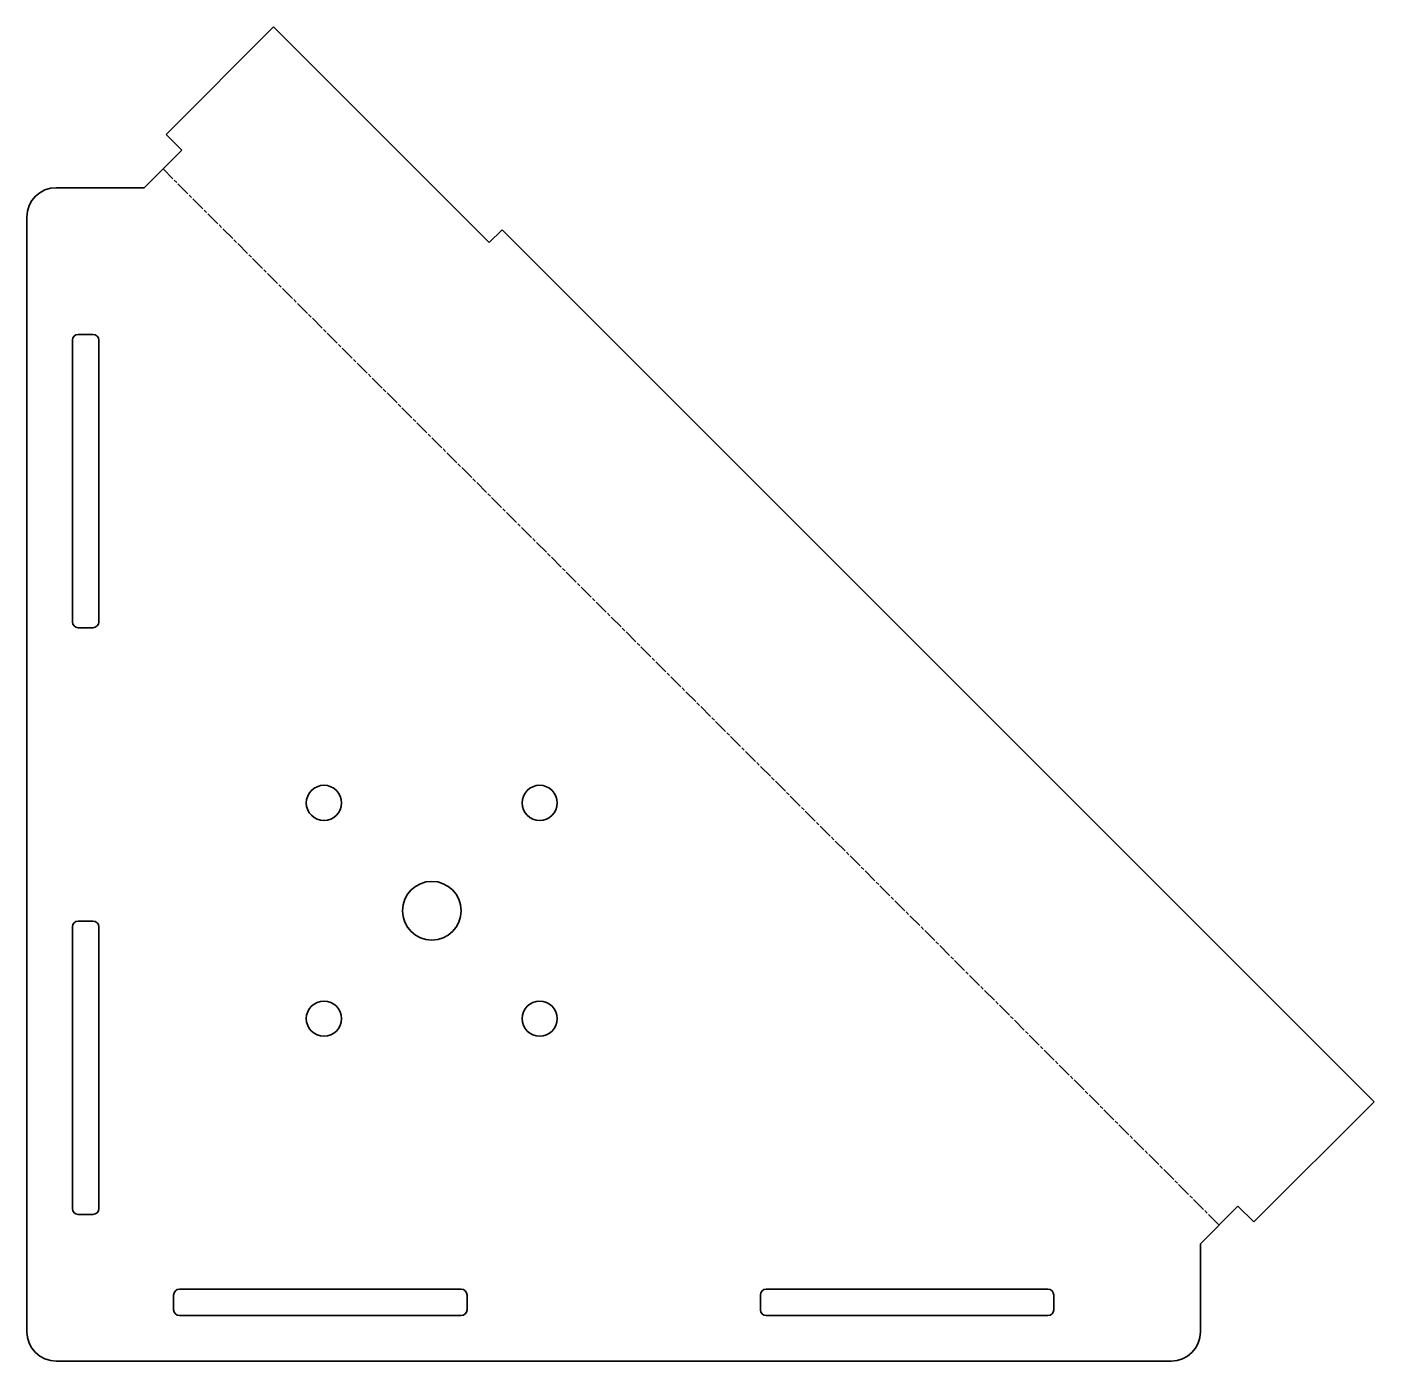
# Model space of a CAD drawing. Header units: inches. Extents: x 0 to 230, y 0 to 227.
import ezdxf

# ---------------------------------------------------------------- set-up
doc = ezdxf.new("R2010")
doc.units = ezdxf.units.IN
doc.header["$MEASUREMENT"] = 0
doc.linetypes.add('Chain', pattern=[13.68, 9.12, -1.14, 2.28, -1.14])
doc.layers.add('SIMUMAK Bend Centerline (ISO)', color=7, linetype='Chain', lineweight=9)
doc.layers.add('SIMUMAK Visible (ISO)', color=7, linetype='Continuous', lineweight=35)

# ---------------------------------------------------------------- blocks, each defined once
blk = doc.blocks.new('3DOF250-04-CCI01_Chapa Cardan Izquierda 2_3DOF250-04-CCI01 (Desplegada)')
at = {"layer": 'SIMUMAK Bend Centerline (ISO)', "ltscale": 0.263158}
blk.add_line((-45.99, 134.01), (134.01, -45.99), dxfattribs=at)
at = {"layer": 'SIMUMAK Visible (ISO)'}
for p, q in [((-27.16, 158.21), (-45.47, 139.9)), ((9.61, 121.45), (-27.16, 158.21)), ((-45.47, 139.9), (-42.79, 137.21)), ((-49.18, 130.82), (-42.79, 137.21)), ((-64.18, 130.82), (-49.18, 130.82)), ((-69.18, -64.18), (-69.18, 125.82)), ((11.8, 123.64), (9.61, 121.45)), ((160.41, -24.97), (11.8, 123.64)), ((-60.43, 105.82), (-57.93, 105.82)), ((-61.43, 56.82), (-61.43, 104.82)), ((-56.93, 104.82), (-56.93, 56.82)), ((-57.93, 55.82), (-60.43, 55.82)), ((-61.43, -43.18), (-61.43, 4.82)), ((-60.43, 5.82), (-57.93, 5.82)), ((-56.93, 4.82), (-56.93, -43.18)), ((139.9, -45.47), (160.41, -24.97)), ((137.21, -42.79), (130.82, -49.18)), ((137.21, -42.79), (139.9, -45.47)), ((-57.93, -44.18), (-60.43, -44.18)), ((130.82, -49.18), (130.82, -64.18)), ((-43.18, -56.93), (4.82, -56.93)), ((56.82, -56.93), (104.82, -56.93)), ((-44.18, -60.43), (-44.18, -57.93)), ((5.82, -57.93), (5.82, -60.43)), ((55.82, -60.43), (55.82, -57.93)), ((105.82, -57.93), (105.82, -60.43)), ((4.82, -61.43), (-43.18, -61.43)), ((104.82, -61.43), (56.82, -61.43)), ((125.82, -69.18), (-64.18, -69.18))]:
    blk.add_line(p, q, dxfattribs=at)
for centre, radius in [((-18.57, 25.96), 3), ((18.2, 25.96), 3), ((-0.18, 7.58), 5), ((-18.57, -10.81), 3), ((18.2, -10.81), 3)]:
    blk.add_circle(centre, radius, dxfattribs=at)
at = {"layer": 'SIMUMAK Visible (ISO)', "extrusion": (0, 0, -1)}
for centre, start, end in [((64.18, 125.82), 0, 90), ((64.18, -64.18), 270, 0), ((-125.82, -64.18), 180, 270)]:
    blk.add_arc(centre, 5, start, end, dxfattribs=at)
at = {"layer": 'SIMUMAK Visible (ISO)'}
for centre, start, end in [((-60.43, 104.82), 90, 180), ((-57.93, 104.82), 360, 90), ((-60.43, 56.82), 180, 270), ((-57.93, 56.82), 270, 360), ((-60.43, 4.82), 90, 180), ((-57.93, 4.82), 0, 90), ((-60.43, -43.18), 180, 270), ((-57.93, -43.18), 270, 360), ((-43.18, -57.93), 90, 180), ((4.82, -57.93), 0, 90), ((56.82, -57.93), 90, 180), ((104.82, -57.93), 0, 90), ((-43.18, -60.43), 180, 270), ((4.82, -60.43), 270, 0), ((56.82, -60.43), 180, 270), ((104.82, -60.43), 270, 0)]:
    blk.add_arc(centre, 1, start, end, dxfattribs=at)

msp = doc.modelspace()

# ---------------------------------------------------------------- block references
msp.add_blockref('3DOF250-04-CCI01_Chapa Cardan Izquierda 2_3DOF250-04-CCI01 (Desplegada)', (69.18, 69.18))

doc.saveas('drawing.dxf')
